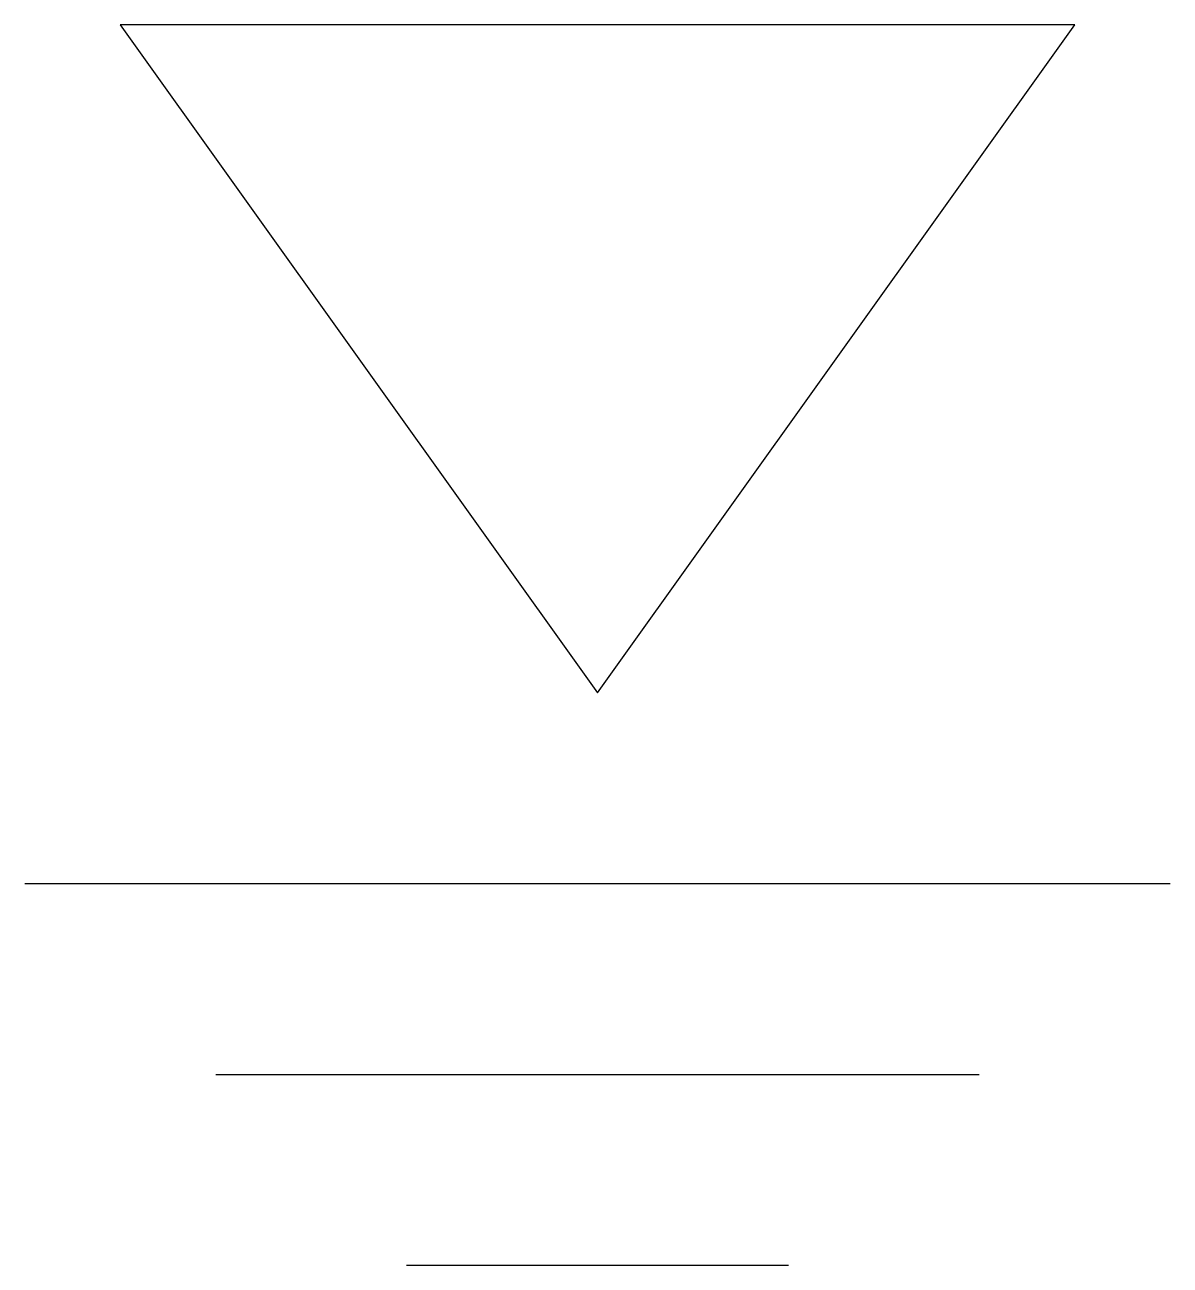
# Model space of a CAD drawing. Header units: metres. Extents: x 2.27856 to 2.28336, y -1.13298 to -1.12778.
import ezdxf

# ---------------------------------------------------------------- set-up
doc = ezdxf.new("R2010")
doc.units = ezdxf.units.M
doc.header["$MEASUREMENT"] = 0
doc.layers.get('0').update_dxf_attribs({"linetype": 'CONTINUOUS'})

msp = doc.modelspace()

# ---------------------------------------------------------------- linework, layer by layer
at = {"color": 2, "linetype": 'Continuous'}
for p, q in [((2.2789577, -1.1277805), (2.2809577, -1.1305805)), ((2.2829577, -1.1277805), (2.2789577, -1.1277805)), ((2.2809577, -1.1305805), (2.2829577, -1.1277805)), ((2.2785577, -1.1313805), (2.2833577, -1.1313805)), ((2.2793577, -1.1321805), (2.2825577, -1.1321805)), ((2.2801577, -1.1329805), (2.2817577, -1.1329805))]:
    msp.add_line(p, q, dxfattribs=at)

doc.saveas('drawing.dxf')
